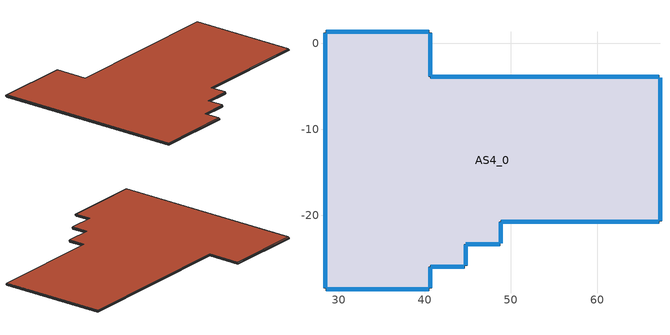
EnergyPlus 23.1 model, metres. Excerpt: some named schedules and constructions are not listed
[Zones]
AS4_0
 floor outside (90.1-2019 Nonresidential CZ 0 Exterior Floor (Mass)): 28.52,-28.46 28.52,1.21 40.52,1.21 40.52,-4 67.21,-4 67.21,-20.65 48.74,-20.65 48.74,-23.26 44.63,-23.26 44.63,-25.86 40.52,-25.86 40.52,-28.46 z44.8; 40.52,-4,44.8 40.52,1.21,44.8 40.63,-3.89,44.91; 67.21,-3.89,44.91 40.52,-4,44.8 40.63,-3.89,44.91; 48.74,-20.65,44.8 67.21,-20.65,44.8 48.84,-20.76,44.91; 48.84,-23.26,44.91 48.74,-20.65,44.8 48.84,-20.76,44.91; 44.63,-23.26,44.8 48.74,-23.26,44.8 44.73,-23.36,44.91; 44.73,-25.86,44.91 44.63,-23.26,44.8 44.73,-23.36,44.91; 40.52,-25.86,44.8 44.63,-25.86,44.8 40.63,-25.96,44.91; 40.63,-28.46,44.91 40.52,-25.86,44.8 40.63,-25.96,44.91
 wall outside (90.1-2019 Nonresidential CZ 0 Exterior Wall (Mass)): 28.41,1.21 28.41,-28.46 / 40.52,1.31 28.52,1.31 / 67.21,-3.89 40.63,-3.89 40.63,1.21 / 67.31,-20.65 67.31,-4 / 48.84,-23.26 48.84,-20.76 67.21,-20.76 / 44.73,-25.86 44.73,-23.36 48.74,-23.36 / 40.63,-28.46 40.63,-25.96 44.63,-25.96 / 28.52,-28.57 40.52,-28.57 z44.91:45.05
 window (90.1-2019 Nonresidential CZ 0 Glazing (Operable)): 28.41,1.16 28.41,-28.41 z44.96:45; 40.48,1.31 28.56,1.31 / 40.63,-3.85 40.63,1.16 / 67.17,-3.89 40.67,-3.89 / 67.31,-20.61 67.31,-4.04 / 48.88,-20.76 67.17,-20.76 / 48.84,-23.21 48.84,-20.8 / 44.78,-23.36 48.69,-23.36 / 44.73,-25.82 44.73,-23.4 / 40.67,-25.96 44.59,-25.96 / 40.63,-28.42 40.63,-26.01 / 28.56,-28.57 40.48,-28.57 z44.95:45.01
 roof outside (90.1-2019 Nonresidential CZ 0 Exterior Roof (Mass)): 28.52,-28.46 40.52,-28.46 40.52,-25.86 44.63,-25.86 44.63,-23.26 48.74,-23.26 48.74,-20.65 67.21,-20.65 67.21,-4 40.52,-4 40.52,1.21 28.52,1.21 z45.16; 40.52,1.21,45.16 28.52,1.31,45.05 28.52,1.21,45.16; 67.21,-20.65,45.16 67.31,-4,45.05 67.21,-4,45.16; 28.52,-28.46,45.16 40.52,-28.57,45.05 40.52,-28.46,45.16; 28.52,1.21,45.16 28.41,-28.46,45.05 28.52,-28.46,45.16
[Schedule:Day:Hourly]
ab792547-df53-4fab-8754-63f13fbba97b: Fraction, 1, 1, 1, 1, 0, 1, 0, 0, 0, 1, 1, 1, 0, 1, 1, 1, 1, 1, 1, 1, 1, 1, 1, 1
2f882846-e2bd-4ca3-9cd7-43bebcb2dece: Fraction, 1, 1, 1, 0, 1, 1, 1, 1, 1, 1, 1, 0, 0, 1, 0, 0, 1, 0, 1, 1, 1, 1, 1, 1
5971332e-7da4-475a-8782-64416cf2d8a2: Fraction, 1, 1, 1, 1, 1, 1, 1, 1, 1, 1, 1, 0, 0, 1, 1, 1, 1, 1, 1, 1, 1, 1, 1, 0
00d9d9ca-c3a5-484e-b25c-4ed409977a03: Fraction, 0, 1, 0, 0, 0, 0, 0, 0, 1, 1, 1, 0, 0, 0, 0, 0, 1, 1, 1, 1, 1, 1, 1, 1
d67209a3-445f-4444-9dac-8e1caa9f295d: Fraction, 1, 0, 0, 0, 0, 0, 0, 0, 1, 1, 0, 1, 1, 1, 0, 1, 1, 1, 1, 1, 0, 0, 0, 0
1b68a5e4-72c0-434c-a97c-fa84743b5190: Fraction, 0, 0, 0, 1, 0, 1, 1, 1, 1, 1, 1, 1, 0, 0, 0, 0, 1, 0, 1, 1, 1, 1, 1, 1
7e09846b-f4cf-4e40-bea5-31223779071d: Fraction, 1, 1, 1, 1, 1, 1, 0, 0, 1, 1, 1, 0, 0, 1, 1, 1, 1, 1, 1, 1, 1, 1, 1, 1
c406ad95-3b95-47c6-9ea7-76b0dcf5e25a: Fraction, 1, 0, 0, 0, 0, 0, 1, 0, 0, 0, 0, 1, 1, 1, 1, 1, 1, 1, 1, 1, 1, 1, 1, 1
28e665c3-df42-491b-b0dc-0b46eba5f3f7: Fraction, 1, 1, 1, 0, 1, 0, 0, 1, 1, 1, 1, 0, 1, 0, 0, 0, 0, 0, 0, 1, 1, 1, 1, 1
97c67c0d-0c44-4d28-af3b-bb2b08e92786: Fraction, 1, 1, 1, 0, 0, 0, 1, 1, 1, 1, 1, 1, 0, 0, 0, 0, 1, 1, 1, 1, 1, 1, 1, 1
9ce716e2-9bd5-4861-b27c-6e0791f10b15: Fraction, 1, 0, 0, 0, 0, 1, 0, 0, 1, 1, 1, 0, 0, 0, 0, 0, 0, 0, 0, 1, 1, 1, 1, 1
0c52dc09-85ea-4580-86f5-f601a593d079: Fraction, 1, 1, 0, 0, 0, 1, 1, 0, 1, 1, 0, 0, 0, 0, 0, 0, 0, 0, 0, 0, 1, 1, 1, 1
d16e50ef-d6cd-4b66-82c6-c9f4b1328f62: Fraction, 1, 1, 1, 1, 1, 1, 1, 0, 1, 1, 0, 0, 0, 0, 0, 0, 1, 0, 0, 0, 0, 0, 1, 1
41ef5134-9442-4eee-8909-0e3461188a8e: Fraction, 1, 1, 1, 1, 1, 1, 1, 1, 1, 0, 1, 0, 0, 0, 1, 1, 1, 1, 1, 1, 1, 1, 0, 0
db6f1869-3735-4401-9b15-6c861dac97f8: Fraction, 0, 0, 0, 0, 0, 0, 0, 0, 0, 1, 0, 1, 1, 0, 1, 1, 1, 1, 1, 0, 1, 1, 1, 0
b89de0b0-6d2d-46bf-b02a-58856ae6d925: Fraction, 0, 0, 0, 0, 0, 0, 0, 0, 1, 1, 1, 0, 0, 0, 1, 1, 0, 0, 1, 1, 1, 1, 1, 0
e99318a0-b1d4-4281-9d32-9eb3ea2304b5: Fraction, 1, 1, 1, 1, 1, 1, 1, 1, 1, 1, 0, 1, 0, 0, 0, 1, 1, 1, 1, 1, 1, 1, 1, 1
0f6744e7-ebce-4267-afb4-166b664bdac0: Fraction, 1, 0, 0, 0, 0, 0, 0, 0, 0, 1, 0, 0, 0, 0, 0, 1, 1, 1, 1, 0, 1, 0, 0, 0
b873ce44-0ce2-475b-bfa3-a307254d6aef: Fraction, 1, 1, 1, 1, 0, 0, 0, 0, 0, 0, 0, 1, 1, 1, 1, 1, 1, 1, 0, 1, 1, 1, 1, 1
1f426a94-c61b-4c9b-9414-74104dc71c80: Fraction, 1, 0, 1, 1, 0, 1, 1, 0, 1, 1, 0, 0, 0, 1, 1, 0, 1, 1, 1, 1, 1, 1, 1, 1
1028976b-ff11-408f-9e8e-b415673ba809: Fraction, 1, 1, 1, 1, 0, 0, 0, 0, 1, 1, 0, 0, 1, 1, 1, 1, 1, 1, 1, 1, 1, 1, 1, 1
29ece520-724a-4be3-855b-5b7e27f10e46: Fraction, 1, 1, 1, 1, 1, 0, 1, 1, 1, 0, 1, 0, 0, 0, 0, 0, 1, 1, 1, 1, 1, 1, 1, 0
b1635a7d-7a70-47d9-88d7-f17e69a2b902: Fraction, 0, 0, 0, 0, 0, 0, 0, 0, 1, 0, 0, 0, 0, 0, 0, 0, 1, 1, 1, 1, 1, 1, 1, 1
1adee6f2-338a-423c-a125-77392ff95163: Fraction, 1, 1, 1, 1, 1, 1, 1, 1, 1, 0, 0, 0, 0, 0, 0, 1, 1, 1, 1, 1, 1, 1, 1, 1
8315911f-634a-43ba-bd0d-98efeb8795c9: Fraction, 1, 0, 1, 1, 0, 0, 0, 0, 1, 0, 0, 0, 0, 0, 0, 0, 0, 0, 1, 1, 1, 1, 1, 1
57f9fac4-b86c-4397-af9e-7a7e45f1c4f8: Fraction, 1, 1, 0, 0, 0, 0, 0, 0, 1, 1, 1, 1, 1, 0, 1, 0, 0, 1, 1, 1, 1, 1, 1, 1
6cc18b34-cdf2-4ea5-b9b1-751c125cc9dd: Fraction, 1, 1, 0, 0, 0, 0, 0, 0, 0, 0, 1, 1, 1, 1, 1, 1, 1, 1, 1, 1, 0, 1, 1, 1
a2b7a9b1-e438-4798-bfcc-67eb7548296a: Fraction, 0, 0, 0, 0, 0, 1, 1, 1, 1, 1, 1, 0, 0, 0, 0, 0, 0, 1, 1, 1, 1, 1, 1, 1
45975b8a-ea97-4782-9870-a339e92a4be2: Fraction, 1, 0, 0, 0, 0, 0, 0, 1, 1, 1, 1, 1, 1, 1, 1, 1, 0, 0, 0, 0, 0, 0, 0, 0
5bb05e39-0bd3-4d6a-b319-d3cfca6aa5cf: Fraction, 1, 0, 1, 1, 0, 1, 1, 1, 1, 1, 1, 1, 0, 1, 1, 1, 1, 1, 1, 1, 1, 1, 1, 1
fb131aff-4ca2-40b3-993e-e68e1468789e: Fraction, 1, 0, 0, 0, 0, 0, 0, 0, 0, 0, 1, 1, 1, 1, 1, 0, 0, 1, 1, 1, 1, 1, 1, 1
90b446cf-ba40-4a6b-af7b-b8aed6cff9f4: Fraction, 0, 0, 0, 1, 0, 0, 0, 0, 1, 1, 0, 0, 0, 0, 0, 0, 0, 0, 1, 1, 1, 1, 1, 1
ae9cd6c3-510c-446f-abb7-a1426888fb73: Fraction, 1, 0, 1, 1, 1, 1, 1, 1, 1, 1, 0, 1, 1, 1, 0, 0, 0, 0, 0, 1, 1, 1, 1, 0
a0881308-6f05-4e1e-ad38-f2590fb00531: Fraction, 0, 0, 0, 0, 0, 1, 0, 0, 0, 1, 1, 1, 1, 0, 0, 1, 1, 1, 1, 1, 1, 1, 1, 0
fd109aba-b466-49e9-95be-dfb8c0182fef: Fraction, 0, 0, 0, 0, 0, 0, 1, 1, 1, 1, 1, 0, 0, 0, 0, 0, 0, 1, 1, 1, 1, 1, 1, 1
84253694-b656-415b-84e1-553a36682f36: Fraction, 1, 0, 0, 0, 0, 0, 0, 1, 1, 1, 1, 0, 0, 0, 0, 1, 1, 1, 1, 1, 1, 1, 1, 1
28382e8c-e1e9-4e36-a8c2-b26608666087: Fraction, 1, 1, 0, 0, 0, 0, 0, 1, 1, 1, 0, 0, 0, 0, 1, 1, 1, 1, 1, 1, 1, 1, 1, 1
f4c81cd2-1eea-4ed2-8932-77f4b02c8679: Fraction, 0, 0, 0, 0, 0, 0, 0, 1, 1, 0, 0, 0, 1, 1, 1, 1, 1, 1, 1, 1, 1, 1, 1, 1
2acec9ec-fd3e-469c-bfa6-60d947c0c192: Fraction, 0, 0, 0, 0, 0, 0, 0, 0, 1, 0, 0, 1, 1, 1, 0, 0, 1, 1, 1, 1, 1, 1, 1, 1
a297b8c2-e66b-49df-9dae-7ed08012095d: Fraction, 1, 1, 1, 0, 0, 0, 1, 1, 1, 0, 0, 0, 0, 0, 0, 0, 0, 0, 1, 1, 1, 1, 1, 1
0a8c01a3-31b3-4d4b-99f4-5f5362cafd26: Fraction, 1, 1, 1, 1, 1, 1, 1, 0, 0, 0, 0, 1, 1, 1, 1, 1, 1, 1, 1, 1, 1, 1, 1, 0
239bc691-4a3b-4892-85d4-4f5b361d9af5: Fraction, 0, 0, 0, 0, 0, 0, 0, 0, 1, 1, 1, 0, 0, 0, 0, 1, 1, 1, 0, 0, 0, 0, 0, 0
ecf82762-398c-4287-8b6c-33f1cf0568d2: Fraction, 0, 0, 0, 0, 0, 0, 0, 0, 0, 0, 0, 0, 0, 0, 0, 1, 1, 1, 1, 0, 0, 0, 1, 0
9e1ef27a-482f-4e15-8d5a-fd1c799988a1: Fraction, 0, 0, 0, 0, 0, 0, 0, 0, 1, 1, 0, 0, 1, 0, 1, 1, 1, 1, 1, 1, 1, 1, 1, 0
d4832ecf-2ce1-48a2-85e3-f5542d6162b5: Fraction, 0, 0, 0, 0, 0, 0, 0, 1, 1, 1, 0, 1, 1, 1, 1, 1, 1, 1, 1, 0, 0, 0, 0, 0
fe33f2e4-8700-4b6b-a1e2-b167c4daefb9: Fraction, 0, 0, 0, 0, 0, 1, 1, 1, 1, 1, 0, 0, 0, 0, 0, 0, 0, 1, 1, 1, 1, 1, 1, 1
4b4d707f-b432-4aa4-950c-66d0391fa1eb: Fraction, 0, 0, 0, 0, 0, 0, 0, 0, 0, 0, 1, 1, 1, 1, 1, 1, 0, 1, 1, 1, 1, 1, 1, 1
9ee8946e-17a3-42e6-8d0b-f9f6189c7b9e: Fraction, 0, 0, 0, 0, 0, 0, 0, 0, 0, 0, 0, 0, 1, 1, 1, 1, 1, 1, 1, 1, 1, 0, 0, 0
24847db3-d472-45a7-b999-fdb7ca98bff3: Fraction, 0, 0, 0, 0, 0, 0, 0, 1, 1, 1, 0, 0, 0, 0, 0, 0, 0, 1, 1, 1, 1, 0, 0, 0
fe9998d8-55a0-46f5-aa7d-de0b9137fba9: Fraction, 0, 0, 0, 0, 0, 0, 0, 0, 1, 1, 0, 0, 0, 0, 1, 0, 0, 0, 0, 0, 0, 0, 0, 0
57a628ec-f515-43d3-b942-277a479fd964: Fraction, 0, 0, 0, 0, 0, 0, 0, 0, 0, 1, 1, 1, 1, 0, 1, 1, 1, 1, 1, 1, 1, 1, 1, 1
af350521-a2e1-4cd7-a0eb-7493e6a0ee6c: Fraction, 0, 0, 0, 0, 0, 0, 0, 0, 1, 0, 0, 0, 0, 0, 0, 0, 0, 1, 0, 0, 0, 0, 0, 0
08c0d445-6f72-4a31-90b2-975237006322: Fraction, 0, 0, 0, 0, 0, 0, 0, 0, 1, 1, 0, 0, 0, 0, 0, 0, 1, 1, 1, 1, 1, 1, 0, 0
94a7a711-b628-4b43-b883-1d0e0111a035: Fraction, 0, 0, 0, 0, 0, 0, 0, 1, 1, 1, 0, 0, 0, 1, 1, 1, 1, 0, 0, 0, 0, 0, 0, 0
1d186382-f965-4242-8d05-54cde1558170: Fraction, 0, 0, 0, 0, 0, 0, 0, 0, 1, 1, 0, 0, 0, 0, 0, 0, 0, 1, 1, 1, 1, 1, 1, 0
f41a46da-6ee3-4445-ad91-0092613e000c: Fraction, 0, 0, 0, 0, 1, 0, 0, 1, 1, 1, 1, 0, 0, 0, 0, 0, 1, 1, 1, 1, 1, 1, 1, 1
808554de-513b-4639-ac6f-4e4c48c17a35: Fraction, 1, 1, 1, 1, 1, 0, 0, 0, 1, 1, 1, 1, 1, 0, 1, 1, 1, 1, 1, 1, 1, 1, 1, 1
2a3ccc23-cdaf-4361-b2b1-e8c16e4613c5: Fraction, 0, 0, 0, 0, 0, 0, 0, 0, 1, 1, 0, 0, 0, 0, 1, 1, 1, 1, 1, 1, 1, 1, 1, 1
980e9bfa-76e0-4b9f-9e66-0343d3ff3f44: Fraction, 1, 1, 1, 1, 1, 1, 1, 0, 1, 1, 1, 1, 1, 0, 1, 1, 1, 1, 1, 1, 1, 1, 0, 0
e9a2e837-90b0-4a92-8a31-274dda2f0a76: Fraction, 0, 0, 0, 0, 0, 0, 0, 0, 1, 1, 1, 0, 1, 1, 1, 1, 1, 1, 1, 1, 1, 0, 0, 0
cab34ac7-361a-479f-a120-47e5e188c2db: Fraction, 0, 0, 0, 0, 0, 0, 0, 0, 1, 1, 1, 1, 0, 0, 0, 1, 1, 1, 1, 1, 1, 1, 0, 0
792a3d00-5dfa-4a7f-adb5-8f5ffe724fb1: Fraction, 0, 0, 0, 0, 0, 0, 0, 0, 0, 1, 1, 1, 0, 0, 1, 1, 1, 1, 1, 0, 0, 0, 0, 0
d467b4f9-95dc-43e9-afd6-51438152ce82: Fraction, 0, 0, 0, 0, 0, 0, 0, 0, 1, 0, 1, 1, 0, 0, 0, 0, 0, 0, 0, 0, 0, 0, 0, 0
ff0a0fa1-ce0c-4c89-ba99-2418b305a6a2: Fraction, 0, 0, 0, 0, 0, 0, 0, 0, 1, 1, 0, 1, 1, 1, 1, 1, 1, 1, 0, 0, 0, 0, 0, 0
9a4f9a9e-170c-4762-b5e1-9e5dd2900169: Fraction, 0, 0, 0, 0, 0, 0, 0, 0, 0, 1, 1, 1, 1, 0, 1, 1, 1, 1, 0, 0, 0, 0, 0, 0
30762842-0747-438e-a751-49351f6e36f3: Fraction, 0, 0, 0, 0, 0, 0, 0, 0, 0, 1, 1, 1, 0, 1, 1, 1, 1, 1, 1, 1, 1, 1, 1, 0
37a47fe6-20dd-4553-a48b-a9879b05e124: Fraction, 0, 0, 0, 0, 0, 0, 0, 0, 0, 1, 1, 1, 0, 0, 0, 0, 1, 0, 0, 0, 0, 0, 0, 0
06717e11-6e39-4b8e-9b46-f3127c489180: Fraction, 0, 0, 0, 0, 0, 0, 0, 0, 1, 1, 0, 0, 1, 1, 1, 1, 0, 0, 0, 0, 0, 0, 0, 0
cb0a406b-5195-45ac-a369-9d45b5eb0770: Fraction, 0, 0, 0, 0, 0, 0, 0, 0, 1, 1, 1, 1, 0, 0, 0, 0, 0, 0, 0, 0, 0, 0, 0, 0
bd82f682-a2bf-4456-bf51-99caa4b51472: Fraction, 0, 0, 0, 0, 0, 0, 0, 0, 1, 1, 1, 1, 1, 1, 1, 0, 0, 0, 0, 0, 0, 0, 0, 0
d246da7f-078e-4add-a634-d2068cb1872b: Fraction, 0, 0, 0, 0, 0, 0, 0, 0, 0, 0, 0, 0, 0, 0, 0, 1, 1, 1, 0, 0, 0, 0, 0, 0
5de9d4cc-a5c6-45eb-ba7d-d65ad88c4381: Fraction, 0, 0, 0, 0, 0, 0, 0, 0, 1, 0, 0, 0, 0, 0, 0, 0, 0, 0, 0, 0, 0, 0, 0, 0
90331467-5b55-46fc-b2ad-557692b3d449: Fraction, 0, 0, 0, 0, 0, 0, 0, 0, 0, 1, 1, 1, 1, 1, 1, 1, 0, 0, 1, 1, 1, 1, 0, 0
f7710d53-49d9-4d52-a06f-35bd4a1d8a2f: Fraction, 0, 0, 0, 0, 0, 0, 0, 1, 1, 1, 0, 0, 0, 0, 0, 0, 0, 1, 1, 1, 1, 1, 1, 1
fc49cc97-3662-43a3-825a-a4da8e2c4748: Fraction, 1, 0, 0, 0, 0, 0, 0, 0, 1, 1, 0, 1, 0, 0, 0, 1, 1, 1, 1, 1, 1, 1, 1, 0
19473793-df51-4b2f-b867-1e70b0f2ab91: Fraction, 0, 0, 0, 0, 0, 0, 0, 0, 1, 1, 1, 0, 0, 0, 1, 1, 1, 0, 0, 0, 0, 0, 0, 0
ba7b7a9b-1379-43db-abee-f30e1474969c: Fraction, 0, 0, 0, 0, 0, 0, 0, 0, 1, 1, 0, 0, 0, 0, 0, 0, 0, 0, 1, 1, 1, 1, 0, 0
33f9378f-d4d3-4815-bcd2-01d380af95ac: Fraction, 0, 0, 0, 0, 0, 0, 0, 0, 1, 1, 0, 1, 1, 1, 0, 0, 0, 0, 0, 0, 0, 0, 0, 0
bbd85196-32f3-491c-8086-40a8d68da34e: Fraction, 0, 0, 0, 0, 0, 0, 0, 0, 1, 1, 1, 0, 0, 1, 1, 1, 1, 1, 1, 1, 0, 0, 0, 0
cb30d5f6-4fca-4a41-972c-f9286a9f4c8d: Fraction, 0, 0, 0, 0, 0, 0, 0, 0, 1, 1, 0, 0, 0, 0, 1, 1, 0, 1, 1, 1, 1, 0, 0, 0
15635dcc-334e-41f9-bf8b-940fdb9bf746: Fraction, 0, 0, 0, 0, 0, 0, 0, 0, 0, 1, 0, 0, 0, 0, 0, 0, 0, 1, 1, 1, 1, 1, 0, 0
f6843232-6678-4374-b3f1-f888f742adc5: Fraction, 0, 0, 0, 0, 0, 0, 0, 0, 1, 1, 0, 0, 0, 1, 0, 0, 1, 1, 0, 0, 0, 0, 0, 0
f5b32ffc-8560-4686-ae6b-991593887ec9: Fraction, 0, 0, 0, 0, 0, 0, 0, 0, 0, 1, 1, 1, 1, 0, 1, 1, 1, 1, 1, 1, 1, 0, 0, 0
c607dcdc-0ae9-41dd-8f8e-faff34b62374: Fraction, 0, 0, 0, 0, 0, 0, 0, 0, 1, 1, 1, 0, 0, 0, 0, 1, 1, 1, 1, 1, 1, 1, 1, 1
b8426d1a-13bf-449b-863e-1f80e9b32cf5: Fraction, 1, 0, 0, 0, 0, 0, 0, 1, 1, 1, 0, 0, 0, 0, 1, 1, 1, 1, 1, 1, 0, 0, 0, 1
214d5f1b-2e2f-431d-85f3-40f3164f5b63: Fraction, 1, 1, 1, 1, 1, 1, 1, 1, 1, 1, 1, 0, 0, 1, 1, 0, 1, 1, 1, 1, 1, 1, 1, 1
d6328e2a-02d1-4d31-a093-5f9347936426: Fraction, 1, 1, 1, 1, 1, 1, 1, 1, 1, 1, 1, 0, 0, 0, 0, 1, 1, 1, 1, 1, 1, 1, 1, 1
182f6dfe-e6d9-43f4-96fd-34933f5068b4: Fraction, 1, 1, 1, 1, 1, 1, 1, 1, 1, 1, 1, 0, 1, 1, 1, 1, 1, 1, 1, 1, 1, 1, 1, 1
2369e7e0-5e72-4cb3-be47-4835700447be: Fraction, 1, 1, 1, 1, 0, 1, 1, 1, 1, 1, 1, 0, 0, 0, 1, 1, 1, 1, 1, 1, 1, 1, 1, 1
a652cc22-c620-4d85-9fae-404544b5e898: Fraction, 1, 1, 1, 1, 0, 1, 1, 1, 1, 1, 1, 0, 0, 0, 1, 0, 0, 0, 1, 1, 0, 0, 0, 0
8f6eed8e-d284-4574-a5a2-d69d98f1d7ea: Fraction, 0, 0, 0, 1, 0, 0, 0, 0, 1, 0, 0, 0, 0, 0, 0, 0, 0, 0, 0, 0, 0, 0, 0, 0
328c0292-0ddf-4c9c-934f-316bde07f6c1: Fraction, 0, 0, 0, 0, 0, 0, 0, 0, 0, 1, 1, 1, 0, 0, 1, 1, 0, 0, 0, 0, 0, 0, 0, 0
03b9009e-82b2-454e-97b8-4d10870ce054: Fraction, 0, 0, 0, 0, 0, 0, 0, 0, 0, 1, 1, 0, 0, 1, 0, 1, 0, 0, 1, 0, 1, 1, 0, 1
b5e1e850-6ca0-4d30-a445-ec9934514f08: Fraction, 1, 0, 0, 0, 0, 0, 0, 0, 0, 0, 0, 0, 0, 1, 1, 1, 1, 1, 1, 1, 0, 0, 0, 0
9e68252c-4b10-433a-a2df-23f52ed0ed26: Fraction, 0, 0, 0, 0, 0, 0, 0, 0, 0, 0, 0, 0, 1, 1, 1, 1, 1, 1, 1, 0, 0, 0, 0, 0
d59e7066-c992-4807-bf3d-81c450e406d8: Fraction, 0, 0, 0, 0, 0, 0, 0, 0, 0, 0, 0, 0, 0, 0, 1, 0, 0, 0, 1, 0, 0, 0, 0, 0
e5aa9b59-f55f-46db-bd72-1bcefa3f0ed5: Fraction, 0, 0, 0, 0, 0, 0, 0, 0, 0, 1, 1, 1, 1, 1, 1, 1, 1, 1, 1, 1, 0, 0, 0, 0
0f5f8510-8f16-4098-ad42-7ba4a5f56243: Fraction, 0, 0, 0, 0, 0, 0, 0, 0, 1, 1, 1, 1, 0, 0, 0, 0, 1, 1, 1, 1, 1, 1, 0, 1
5dd9c8c0-ae01-4d81-b18b-13b23538f8e4: Fraction, 0, 0, 0, 0, 0, 0, 0, 0, 0, 0, 1, 0, 0, 0, 0, 1, 1, 1, 1, 1, 0, 0, 0, 1
0d45298b-ecfd-46fe-9af6-a13c98e98d51: Fraction, 0, 0, 0, 0, 0, 0, 0, 0, 0, 1, 1, 1, 1, 0, 0, 0, 0, 0, 0, 0, 0, 0, 0, 0
1df2843b-c14d-48f8-8d1c-6a57857f5b8d: Fraction, 0, 0, 0, 0, 0, 0, 0, 0, 0, 0, 1, 1, 1, 1, 1, 1, 1, 0, 1, 0, 0, 0, 0, 0
3779ca28-9004-4ed3-9729-fe2ac952b6a9: Fraction, 0, 0, 0, 0, 0, 0, 0, 0, 1, 1, 1, 1, 0, 1, 0, 1, 0, 0, 0, 0, 1, 0, 0, 0
6b32f553-08d8-40e7-adcf-b2d20e7c13ad: Fraction, 0, 0, 0, 0, 0, 0, 0, 0, 1, 1, 1, 1, 0, 1, 1, 1, 1, 1, 1, 1, 1, 0, 0, 0
57a48239-1dd8-48e9-8b03-e77977c29532: Fraction, 0, 0, 0, 0, 0, 0, 0, 0, 1, 1, 1, 0, 1, 0, 0, 1, 1, 1, 1, 1, 1, 1, 1, 0
e3ed827f-37a1-4ce8-8fdd-10f85386a617: Fraction, 0, 0, 1, 1, 0, 0, 1, 0, 1, 1, 1, 1, 0, 1, 1, 1, 1, 1, 1, 1, 1, 1, 1, 1
b3c79bcf-fe86-431a-91a2-ad409aefd3e0: Fraction, 1, 1, 0, 1, 1, 1, 0, 1, 1, 1, 1, 1, 1, 0, 0, 1, 1, 1, 1, 1, 1, 1, 1, 1
40ad9d6f-c890-43ba-ba86-24a06739fca4: Fraction, 1, 1, 1, 1, 1, 1, 1, 1, 1, 1, 1, 0, 0, 0, 0, 0, 1, 1, 1, 1, 1, 1, 0, 1
e53b8655-cf11-47fb-b506-2173dead7f4f: Fraction, 0, 0, 1, 1, 0, 1, 1, 0, 1, 1, 1, 0, 0, 0, 0, 1, 1, 1, 1, 1, 1, 1, 1, 1
a8105e3e-ee14-4c3d-b4e1-965ce0e2c752: Fraction, 1, 0, 1, 0, 0, 0, 0, 0, 1, 1, 1, 0, 0, 0, 0, 0, 1, 1, 1, 1, 1, 1, 1, 1
371177f5-6d45-4fdc-b5c5-cc63b86a1e52: Fraction, 1, 0, 0, 0, 0, 0, 0, 0, 1, 1, 1, 1, 0, 0, 0, 0, 1, 1, 1, 1, 1, 1, 1, 1
d859e424-34a0-4f6e-97e4-57e8fb6641fb: Fraction, 1, 1, 1, 0, 0, 1, 1, 0, 1, 1, 1, 0, 0, 0, 0, 0, 1, 1, 1, 1, 1, 1, 1, 1
a8276d35-fbee-48ee-a65b-bdca4f0e45ad: Fraction, 1, 0, 0, 0, 0, 1, 1, 0, 1, 1, 1, 1, 1, 1, 1, 1, 1, 1, 1, 1, 1, 1, 0, 0
[Schedule:Year]
CoolAvail_AS4_0: Fraction, CoolAvail_AS4_0_0, 1, 1, 1, 7, CoolAvail_AS4_0_1, 1, 8, 1, 14, CoolAvail_AS4_0_2, 1, 15, 1, 21, CoolAvail_AS4_0_3, 1, 22, 1, 28, CoolAvail_AS4_0_4, 1, 29, 2, 4, CoolAvail_AS4_0_5, 2, 5, 2, 11, CoolAvail_AS4_0_6, 2, 12, 2, 18, CoolAvail_AS4_0_7, 2, 19, 2, 25, CoolAvail_AS4_0_8, 2, 26, 3, 4, CoolAvail_AS4_0_9, 3, 5, 3, 11, CoolAvail_AS4_0_10, 3, 12, 3, 18, CoolAvail_AS4_0_11, 3, 19, 3, 25, CoolAvail_AS4_0_12, 3, 26, 4, 1, CoolAvail_AS4_0_13, 4, 2, 4, 8, CoolAvail_AS4_0_14, 4, 9, 4, 15, CoolAvail_AS4_0_15, 4, 16, 4, 22, CoolAvail_AS4_0_16, 4, 23, 4, 29, CoolAvail_AS4_0_17, 4, 30, 5, 6, CoolAvail_AS4_0_18, 5, 7, 5, 13, CoolAvail_AS4_0_19, 5, 14, 5, 20, CoolAvail_AS4_0_20, 5, 21, 5, 27, CoolAvail_AS4_0_21, 5, 28, 6, 3, CoolAvail_AS4_0_22, 6, 4, 6, 10, CoolAvail_AS4_0_23, 6, 11, 6, 17, CoolAvail_AS4_0_24, 6, 18, 6, 24, CoolAvail_AS4_0_25, 6, 25, 7, 1, CoolAvail_AS4_0_26, 7, 2, 7, 8, CoolAvail_AS4_0_27, 7, 9, 7, 15, CoolAvail_AS4_0_28, 7, 16, 7, 22, CoolAvail_AS4_0_29, 7, 23, 7, 29, CoolAvail_AS4_0_30, 7, 30, 8, 5, CoolAvail_AS4_0_31, 8, 6, 8, 12, CoolAvail_AS4_0_32, 8, 13, 8, 19, CoolAvail_AS4_0_33, 8, 20, 8, 26, CoolAvail_AS4_0_34, 8, 27, 9, 2, CoolAvail_AS4_0_35, 9, 3, 9, 9, CoolAvail_AS4_0_36, 9, 10, 9, 16, CoolAvail_AS4_0_37, 9, 17, 9, 23, CoolAvail_AS4_0_38, 9, 24, 9, 30, CoolAvail_AS4_0_39, 10, 1, 10, 7, CoolAvail_AS4_0_40, 10, 8, 10, 14, CoolAvail_AS4_0_41, 10, 15, 10, 21, CoolAvail_AS4_0_42, 10, 22, 10, 28, CoolAvail_AS4_0_43, 10, 29, 11, 4, CoolAvail_AS4_0_44, 11, 5, 11, 11, CoolAvail_AS4_0_45, 11, 12, 11, 18, CoolAvail_AS4_0_46, 11, 19, 11, 25, CoolAvail_AS4_0_47, 11, 26, 12, 2, CoolAvail_AS4_0_48, 12, 3, 12, 9, CoolAvail_AS4_0_49, 12, 10, 12, 16, CoolAvail_AS4_0_50, 12, 17, 12, 23, CoolAvail_AS4_0_51, 12, 24, 12, 30, CoolAvail_AS4_0_52, 12, 31, 12, 31
[Schedule:Week:Daily]
CoolAvail_AS4_0_0: 1ea4dea2-f73d-4d76-8fb9-f4109017852a, 3f9cf715-36a4-4353-b802-21cf11adf08a, 4e231812-b185-4404-b9b6-7f11f5db9d1c, 8e9bb198-3f95-42d5-89b8-ede29e504bd4, ff842a7a-ffff-49f9-84a1-646098b0431d, 9a3fe2fc-cd58-42ed-b7b8-eb6ec48ce56b, 74d752fa-19f7-4d2e-870a-3e8a5e556dca, 1ea4dea2-f73d-4d76-8fb9-f4109017852a, 1ea4dea2-f73d-4d76-8fb9-f4109017852a, 1ea4dea2-f73d-4d76-8fb9-f4109017852a, 1ea4dea2-f73d-4d76-8fb9-f4109017852a, 1ea4dea2-f73d-4d76-8fb9-f4109017852a
CoolAvail_AS4_0_1: b25bc973-97bd-43ce-8e95-626f4d63893f, 0babcf94-af16-430f-8d48-eb5499ddf321, 0d8e4725-b477-429d-993f-c8683ca1c062, 4def57c4-2229-4ad4-a987-73c0692747e9, 79a7ce3d-01b8-460a-847e-94d2fe8a7e71, 5e83143b-b6df-4c6b-a079-b3312dc650aa, 4d4c9f51-26cc-43cd-b662-5faa8aec59b8, b25bc973-97bd-43ce-8e95-626f4d63893f, b25bc973-97bd-43ce-8e95-626f4d63893f, b25bc973-97bd-43ce-8e95-626f4d63893f, b25bc973-97bd-43ce-8e95-626f4d63893f, b25bc973-97bd-43ce-8e95-626f4d63893f
CoolAvail_AS4_0_2: 4d1dda95-4ea5-4a97-9c14-ae166261d3ef, caca9969-f7a8-4f70-9631-81a088434b02, 79a7ce3d-01b8-460a-847e-94d2fe8a7e71, 4e81a074-310d-43c0-acae-264da7d97c73, 3f9cf715-36a4-4353-b802-21cf11adf08a, dc13f98c-33b4-4eaf-819b-50dbe7e67d2a, d6141cfc-1a08-46e8-8dee-27ea8439e0fb, 4d1dda95-4ea5-4a97-9c14-ae166261d3ef, 4d1dda95-4ea5-4a97-9c14-ae166261d3ef, 4d1dda95-4ea5-4a97-9c14-ae166261d3ef, 4d1dda95-4ea5-4a97-9c14-ae166261d3ef, 4d1dda95-4ea5-4a97-9c14-ae166261d3ef
CoolAvail_AS4_0_3: 62e8c94b-841d-4ced-99db-51877aa24ecb, 51591718-0c36-4154-94b0-a2874c4ee12c, b700ff80-d601-4fd0-96e0-a7beefaf9b51, 13a1f3d4-0d4b-4617-a6cb-884efeb31746, 9cff394b-c421-4f60-891b-b99e45addab7, 1ea4dea2-f73d-4d76-8fb9-f4109017852a, 27852e0f-476e-4fae-87c7-7c185746803b, 62e8c94b-841d-4ced-99db-51877aa24ecb, 62e8c94b-841d-4ced-99db-51877aa24ecb, 62e8c94b-841d-4ced-99db-51877aa24ecb, 62e8c94b-841d-4ced-99db-51877aa24ecb, 62e8c94b-841d-4ced-99db-51877aa24ecb
CoolAvail_AS4_0_4: 49ab2e3c-d8dd-430e-acb4-53d4d867fece, b0303298-0c3d-42d5-b3e1-d0425d6f3cca, 08f770c3-2af3-4391-b8d8-a345b9605226, 0776e377-4b48-4bed-a0fb-3239afc015b4, 73ce483d-5b1f-4e42-9f67-49b43b720b31, 8a8678d3-5ec8-46de-8a8a-5b986dc13f68, b0303298-0c3d-42d5-b3e1-d0425d6f3cca, 49ab2e3c-d8dd-430e-acb4-53d4d867fece, 49ab2e3c-d8dd-430e-acb4-53d4d867fece, 49ab2e3c-d8dd-430e-acb4-53d4d867fece, 49ab2e3c-d8dd-430e-acb4-53d4d867fece, 49ab2e3c-d8dd-430e-acb4-53d4d867fece
CoolAvail_AS4_0_5: 23bfb38b-3d52-4df9-a775-960adf9c1f5b, d317b82e-9e4d-49fa-b8f6-2bad5294b51b, 728575fa-8979-4e61-914a-fe8df080ac12, d8bad458-7834-4373-b3d4-595eda1fbd72, edf3a999-aa19-4355-9695-70f081bffb73, 875b8012-57b9-48d5-ad9b-8979d9ef0972, 6e4d8c07-7ae7-4055-9be0-6ad221d7962e, 23bfb38b-3d52-4df9-a775-960adf9c1f5b, 23bfb38b-3d52-4df9-a775-960adf9c1f5b, 23bfb38b-3d52-4df9-a775-960adf9c1f5b, 23bfb38b-3d52-4df9-a775-960adf9c1f5b, 23bfb38b-3d52-4df9-a775-960adf9c1f5b
CoolAvail_AS4_0_6: 4ebcbdc8-1401-4a44-8b37-6a5fea42029c, f6143ee6-29cf-4a53-b01c-609c9260db07, af428f15-4d1f-454b-975a-07269484c712, 2da3cd8f-530a-43f2-b2e6-0fe7845c7b16, 2c7f2935-97a4-4e2a-9c24-165844518441, a3c76759-495a-4a36-9e0f-58f851186969, 55a2ea3c-106e-4e97-9cf4-69cd86abc814, 4ebcbdc8-1401-4a44-8b37-6a5fea42029c, 4ebcbdc8-1401-4a44-8b37-6a5fea42029c, 4ebcbdc8-1401-4a44-8b37-6a5fea42029c, 4ebcbdc8-1401-4a44-8b37-6a5fea42029c, 4ebcbdc8-1401-4a44-8b37-6a5fea42029c
CoolAvail_AS4_0_7: 81e56135-8cc5-42ae-b18b-333f3ac54827, 1c54a768-1381-429b-85ce-0ae9d0cddd3e, 78c3c7df-b60b-410b-8506-d303ce58eeaf, 19738a15-0302-46bc-b503-f47f127e4d08, a5213d10-9e49-4f13-9e01-8f9fb229daab, 31fc0745-a641-4282-b73d-2eba28b087eb, 85559776-fdfb-4811-a5ad-3a06fbcbbe79, 81e56135-8cc5-42ae-b18b-333f3ac54827, 81e56135-8cc5-42ae-b18b-333f3ac54827, 81e56135-8cc5-42ae-b18b-333f3ac54827, 81e56135-8cc5-42ae-b18b-333f3ac54827, 81e56135-8cc5-42ae-b18b-333f3ac54827
CoolAvail_AS4_0_8: af13511b-9b03-4fb8-b354-6131863ec0a7, e698a064-8c4c-471f-a9df-fb83808e3b8b, b054ac73-d8ae-435a-a5fb-6f7ff4b7062d, df5a04f2-6c75-46be-aa2a-29947f7d35db, 9aee2f62-8ff8-4e5c-8342-ab385e4554f4, 5182c61a-458b-4c28-830f-28c0626544c2, f5bd2867-5183-41a3-af51-20b664ba4a4c, af13511b-9b03-4fb8-b354-6131863ec0a7, af13511b-9b03-4fb8-b354-6131863ec0a7, af13511b-9b03-4fb8-b354-6131863ec0a7, af13511b-9b03-4fb8-b354-6131863ec0a7, af13511b-9b03-4fb8-b354-6131863ec0a7
CoolAvail_AS4_0_9: dd854a2b-0e7d-4e2e-9179-8c6e70ec6ef9, 3c809edc-28ff-455a-9920-a8cffb5fe42a, f5bd2867-5183-41a3-af51-20b664ba4a4c, f2e22512-6e8b-4f71-b0ea-94f90979664b, 3d9252d2-6ee4-47e4-bc07-ec5bfb38cf07, fd287ef4-37be-4b17-a01a-e42e93db8be5, 97c2c795-55c2-4948-b9b7-1cc992b979cd, dd854a2b-0e7d-4e2e-9179-8c6e70ec6ef9, dd854a2b-0e7d-4e2e-9179-8c6e70ec6ef9, dd854a2b-0e7d-4e2e-9179-8c6e70ec6ef9, dd854a2b-0e7d-4e2e-9179-8c6e70ec6ef9, dd854a2b-0e7d-4e2e-9179-8c6e70ec6ef9
CoolAvail_AS4_0_10: 31d430e8-f9e1-4db0-946f-afb8d24c1280, f5bd2867-5183-41a3-af51-20b664ba4a4c, 6e3382a6-ef7a-48cc-ac74-4229a5377cfe, 3c4bce32-215f-4f0b-b950-b520d026327d, ed67070e-6f2b-42f2-bc09-6d14a33c9989, df79cb94-7724-4e73-b5eb-352d35bfcf5e, e94ef21f-4724-4a6c-9ed8-72129e61df28, 31d430e8-f9e1-4db0-946f-afb8d24c1280, 31d430e8-f9e1-4db0-946f-afb8d24c1280, 31d430e8-f9e1-4db0-946f-afb8d24c1280, 31d430e8-f9e1-4db0-946f-afb8d24c1280, 31d430e8-f9e1-4db0-946f-afb8d24c1280
CoolAvail_AS4_0_11: f5bd2867-5183-41a3-af51-20b664ba4a4c, 8e8bb84d-d7c7-4b55-8bd8-c6d59eac5466, 57ed8c42-3303-4c32-8e6f-4ea4d5cc1d39, 1244a91a-1909-4c1a-8fb6-17bbe8fdddad, 899e397e-d09e-4ae9-b8a0-640cfd31ea0f, de4c2cf1-6296-437c-85c6-e69eb52a7ac7, d8a79914-f1a9-47d7-8659-bf104cc42084, f5bd2867-5183-41a3-af51-20b664ba4a4c, f5bd2867-5183-41a3-af51-20b664ba4a4c, f5bd2867-5183-41a3-af51-20b664ba4a4c, f5bd2867-5183-41a3-af51-20b664ba4a4c, f5bd2867-5183-41a3-af51-20b664ba4a4c
CoolAvail_AS4_0_12: c5d8126e-ec58-40c9-9e46-fb85f5c3d9e9, 1df7ec42-1329-4d0d-90b9-a72eb2db2e66, 307e75cb-ceba-433d-aa8e-0e40de3a5abc, a0fa277e-0b96-4621-ac9b-f48aea3cdeab, d4f90463-7246-4eb2-8664-79abf4c8131b, 939ccaeb-aae6-4d13-ad6a-d885e8306274, 66723837-3cb6-4c37-bf6a-78230268b469, c5d8126e-ec58-40c9-9e46-fb85f5c3d9e9, c5d8126e-ec58-40c9-9e46-fb85f5c3d9e9, c5d8126e-ec58-40c9-9e46-fb85f5c3d9e9, c5d8126e-ec58-40c9-9e46-fb85f5c3d9e9, c5d8126e-ec58-40c9-9e46-fb85f5c3d9e9
CoolAvail_AS4_0_13: caed493e-ab9c-4859-b431-58bfb676d291, 579a9166-f9bc-4975-a179-79ba804b01bc, fb5731ce-cbb0-400c-8e9e-73148999c7b0, 3d6d47a7-0bc5-442b-a9d1-2c581a170764, 9453e346-aa23-4e62-9e82-ede6cd4debc5, 9532f124-c2a6-4314-a128-f1125f5b550b, bb24efc1-4743-4c19-87da-6561a926ae3e, caed493e-ab9c-4859-b431-58bfb676d291, caed493e-ab9c-4859-b431-58bfb676d291, caed493e-ab9c-4859-b431-58bfb676d291, caed493e-ab9c-4859-b431-58bfb676d291, caed493e-ab9c-4859-b431-58bfb676d291
CoolAvail_AS4_0_14: 83c1900a-01d5-431f-be5d-c46c4f4b997f, 5e893fb4-4a8c-4785-a621-64b1f394efa7, cb45a7f6-58fe-4407-b39e-705868a413c5, 13ac3d54-065a-46be-8661-91791747773d, 71fbb383-ffb7-4e1c-ac0b-7474cdec0a78, 1c9411bc-72db-4c11-a4dd-23cdf0cc8dbe, 5ea3b162-f3da-4a90-822b-6a8fb96a500c, 83c1900a-01d5-431f-be5d-c46c4f4b997f, 83c1900a-01d5-431f-be5d-c46c4f4b997f, 83c1900a-01d5-431f-be5d-c46c4f4b997f, 83c1900a-01d5-431f-be5d-c46c4f4b997f, 83c1900a-01d5-431f-be5d-c46c4f4b997f
CoolAvail_AS4_0_15: 9636d0a6-486b-4cfd-9937-efcbfbd7c114, e46163b6-0ebf-416a-bf71-56b1ad100d96, a2b2f51a-27a9-4487-908e-6ee1cc314b4a, e90c2254-66a4-4241-b745-9553363617fc, 6c7f57e7-5e97-4633-a34d-981860bb5c5a, c082bf38-2ee1-48d9-8cfb-0247a02117b7, e23159ec-bdaf-489b-b2c6-f01c547e8c03, 9636d0a6-486b-4cfd-9937-efcbfbd7c114, 9636d0a6-486b-4cfd-9937-efcbfbd7c114, 9636d0a6-486b-4cfd-9937-efcbfbd7c114, 9636d0a6-486b-4cfd-9937-efcbfbd7c114, 9636d0a6-486b-4cfd-9937-efcbfbd7c114
CoolAvail_AS4_0_16: 263558f7-ef39-4230-bdf5-de6b434f3d8b, 2232f957-7738-411a-83f1-73ceab3654bc, 0ea56763-41a3-42e2-a97e-c20f15967c20, a73eb0ee-a5e9-4277-aece-e70c02fcc193, cd26c3ee-d44a-4882-8b80-8673b515ec6c, a82e768d-af83-46e0-a4c1-a474f87cae76, bf412675-c293-4dcc-a64f-d46f3d30de5c, 263558f7-ef39-4230-bdf5-de6b434f3d8b, 263558f7-ef39-4230-bdf5-de6b434f3d8b, 263558f7-ef39-4230-bdf5-de6b434f3d8b, 263558f7-ef39-4230-bdf5-de6b434f3d8b, 263558f7-ef39-4230-bdf5-de6b434f3d8b
CoolAvail_AS4_0_17: 7a2879ef-3c8f-485d-b21e-6d2cda2380ef, d5603fc3-fe5a-4931-9b52-eb32a998f575, b2d8a930-9fe6-4dd3-8f7f-368cab555f7e, bfff3ad2-7138-4c6c-8069-93852be4e05c, bbfb875e-230f-4590-b9ce-d3c982a739a3, cb811101-2270-47ea-9a08-b875b9e6b0b2, 409a9b1f-7b77-40ed-bac5-e50070e1c995, 7a2879ef-3c8f-485d-b21e-6d2cda2380ef, 7a2879ef-3c8f-485d-b21e-6d2cda2380ef, 7a2879ef-3c8f-485d-b21e-6d2cda2380ef, 7a2879ef-3c8f-485d-b21e-6d2cda2380ef, 7a2879ef-3c8f-485d-b21e-6d2cda2380ef
CoolAvail_AS4_0_18: 391e85e6-e11d-403d-8837-be1128edf30f, 10b55c3b-94cc-426e-9a35-226fa883fabb, b4698625-8025-4e76-bf1c-6d7042aad333, 391e85e6-e11d-403d-8837-be1128edf30f, 526bb118-587e-4c28-89f2-9ddd37411312, 27c68fa0-3165-4305-b29b-bc1c1cc9bf5a, 83199069-e10c-45b1-9a09-54f124d6798f, 391e85e6-e11d-403d-8837-be1128edf30f, 391e85e6-e11d-403d-8837-be1128edf30f, 391e85e6-e11d-403d-8837-be1128edf30f, 391e85e6-e11d-403d-8837-be1128edf30f, 391e85e6-e11d-403d-8837-be1128edf30f
CoolAvail_AS4_0_19: ed37e707-8b94-40d3-b079-94c9bc33a539, 312574ba-3499-4ae9-a004-aa81404807b5, 830355f8-6eaf-4fab-9ea9-1824c2d8a112, f1ccdd6e-7a9c-498b-8ce9-f1a9a55d7702, a5ab9db3-4545-4468-ab80-435ad2daf615, 663eab32-dd69-441c-ba55-a5bca2af199a, 4ba0882d-9b9c-468e-9993-b4ccfecc0d10, ed37e707-8b94-40d3-b079-94c9bc33a539, ed37e707-8b94-40d3-b079-94c9bc33a539, ed37e707-8b94-40d3-b079-94c9bc33a539, ed37e707-8b94-40d3-b079-94c9bc33a539, ed37e707-8b94-40d3-b079-94c9bc33a539
CoolAvail_AS4_0_20: b6718efe-16da-4135-9513-3b8647a891fb, eb291be0-0e98-49e6-94a4-1e593d1784b6, ed37e707-8b94-40d3-b079-94c9bc33a539, 5c8d5162-fd46-447a-be9b-d80c077ccfe6, 096cda9c-fa3a-4075-a6c7-762706d90396, 45b376d6-a286-4e35-b6be-f55637922b97, de7be5f3-02f2-490f-ad0b-e096e84f3892, b6718efe-16da-4135-9513-3b8647a891fb, b6718efe-16da-4135-9513-3b8647a891fb, b6718efe-16da-4135-9513-3b8647a891fb, b6718efe-16da-4135-9513-3b8647a891fb, b6718efe-16da-4135-9513-3b8647a891fb
CoolAvail_AS4_0_21: d11e485d-25a3-4261-9650-292b45d69b80, d317b82e-9e4d-49fa-b8f6-2bad5294b51b, 343e4929-55d6-48f0-9881-245bf3ce1408, 6b03dfda-1028-48ab-acd0-65a52a8b2cf3, 7ced37b9-a6f8-4cd8-964f-c2afd0bc316e, 87628d7a-4334-4bf0-8801-b40b41ed7a21, 4a611898-171f-4bd9-8720-69982a9b7db8, d11e485d-25a3-4261-9650-292b45d69b80, d11e485d-25a3-4261-9650-292b45d69b80, d11e485d-25a3-4261-9650-292b45d69b80, d11e485d-25a3-4261-9650-292b45d69b80, d11e485d-25a3-4261-9650-292b45d69b80
CoolAvail_AS4_0_22: 7920b000-7665-445c-859d-b4c1720b1203, f20a4179-4390-496f-b711-3638d5329448, ddd0ba73-be89-45b6-8494-7286628e731c, 60bec8ce-0fbf-4ef7-984b-d9a78b7ef98f, b5dfd5a6-ea97-4688-a8b9-ef4ba7b8f98d, 57175379-5d28-4be5-a70b-c4f9e0015119, 544bcab2-0fd1-4a9e-9e3b-b53efe4da175, 7920b000-7665-445c-859d-b4c1720b1203, 7920b000-7665-445c-859d-b4c1720b1203, 7920b000-7665-445c-859d-b4c1720b1203, 7920b000-7665-445c-859d-b4c1720b1203, 7920b000-7665-445c-859d-b4c1720b1203
CoolAvail_AS4_0_23: ddefcf79-e47d-4baf-ac41-ac4c82912c06, 53435f46-69ba-4bfd-ba4b-791ca1da2b48, a53749ff-c413-4437-996d-ec7e0337d714, 0c2f98b5-6dc5-4083-a392-2d31902d0120, 06318db2-5491-4ff8-97db-b6a8b51f1dc3, d73ee3f4-3e70-4ee8-8120-f2adf2457858, d1da9dc1-75f2-4de8-9d67-72708ac0914d, ddefcf79-e47d-4baf-ac41-ac4c82912c06, ddefcf79-e47d-4baf-ac41-ac4c82912c06, ddefcf79-e47d-4baf-ac41-ac4c82912c06, ddefcf79-e47d-4baf-ac41-ac4c82912c06, ddefcf79-e47d-4baf-ac41-ac4c82912c06
CoolAvail_AS4_0_24: aad35b20-1c28-49d5-a9d7-b14a447db9c3, efe667cf-2766-4dda-81cd-69218af5ca04, 2f27b373-10d2-4021-9bf0-249465edd94e, f27df984-0605-4126-894f-aa1da857182d, c8700bb0-d952-4d82-ac63-fb8351bdf95f, a8c6cbb4-b424-4970-9c98-b54110f61b00, 79c5ba78-a808-406d-8746-6e5ea805d242, aad35b20-1c28-49d5-a9d7-b14a447db9c3, aad35b20-1c28-49d5-a9d7-b14a447db9c3, aad35b20-1c28-49d5-a9d7-b14a447db9c3, aad35b20-1c28-49d5-a9d7-b14a447db9c3, aad35b20-1c28-49d5-a9d7-b14a447db9c3
CoolAvail_AS4_0_25: 7baca10b-7ae7-4f69-baf9-006816047960, 1957f763-cf61-49a7-8f45-921abe9d2e27, 1488aec0-8fa5-439a-9ae8-5ac8dd0d71a9, 1907a958-c30e-4465-afac-6cd0a657026e, 3e1bcdbf-7823-4083-aa23-40695225193f, e35f71f1-f814-47ff-a454-f3a9860e0df2, 73830f53-b65d-4bb8-91b4-da836aeb07bd, 7baca10b-7ae7-4f69-baf9-006816047960, 7baca10b-7ae7-4f69-baf9-006816047960, 7baca10b-7ae7-4f69-baf9-006816047960, 7baca10b-7ae7-4f69-baf9-006816047960, 7baca10b-7ae7-4f69-baf9-006816047960
CoolAvail_AS4_0_26: ab7576d6-3c8a-4e7e-b98a-bf6448c3a60d, b749d414-996a-454e-823c-72eebe484040, bec3ae62-b608-4b48-a9d8-5e94b2523aa8, 0d613c37-4983-4946-99a9-fa2f36ea8b78, f3c76721-fd78-455d-adf7-d327adc9aa0b, 2b4dc201-e0d2-4a95-9790-e810c4ecf104, de6b27c2-c98b-473f-a869-24c7dd05be43, ab7576d6-3c8a-4e7e-b98a-bf6448c3a60d, ab7576d6-3c8a-4e7e-b98a-bf6448c3a60d, ab7576d6-3c8a-4e7e-b98a-bf6448c3a60d, ab7576d6-3c8a-4e7e-b98a-bf6448c3a60d, ab7576d6-3c8a-4e7e-b98a-bf6448c3a60d
CoolAvail_AS4_0_27: 6cd8d351-54aa-4b7f-b277-a8568b4bd205, 552aa315-15be-46cc-8eed-80745d5df132, 2c3f7935-5a76-4d4b-9ab0-6e0b1270df40, 64a9e1f5-4675-466c-9f1e-000ce95f2405, 41474532-7ec2-414e-accd-cff5aa5a366d, 88289293-adff-4ace-b249-6906a079923d, 0bc3fabc-ba0e-447f-87db-f3466ae9aba7, 6cd8d351-54aa-4b7f-b277-a8568b4bd205, 6cd8d351-54aa-4b7f-b277-a8568b4bd205, 6cd8d351-54aa-4b7f-b277-a8568b4bd205, 6cd8d351-54aa-4b7f-b277-a8568b4bd205, 6cd8d351-54aa-4b7f-b277-a8568b4bd205
CoolAvail_AS4_0_28: 7d19e10f-0927-4adc-a396-9606b76e4e71, d672dca9-b35a-49b3-907d-35a91784e088, ebc080c3-b8aa-46f2-a078-9b3585597428, a45f2e26-8789-4929-8a89-e4601c588611, bfff3ad2-7138-4c6c-8069-93852be4e05c, 7c03854f-10a7-48c6-94d4-1771c16aaafa, d11e485d-25a3-4261-9650-292b45d69b80, 7d19e10f-0927-4adc-a396-9606b76e4e71, 7d19e10f-0927-4adc-a396-9606b76e4e71, 7d19e10f-0927-4adc-a396-9606b76e4e71, 7d19e10f-0927-4adc-a396-9606b76e4e71, 7d19e10f-0927-4adc-a396-9606b76e4e71
CoolAvail_AS4_0_29: 1ec70fb1-75b7-4a3c-a11b-5cc138afcea0, 988c629b-00d6-462c-9539-4d4b89105b3e, de0f4266-55d7-410d-b84f-b0da44c1d4f5, 5698417c-4d0c-486e-8428-c71075e5f6dd, bfff3ad2-7138-4c6c-8069-93852be4e05c, bfff3ad2-7138-4c6c-8069-93852be4e05c, bbc571c9-9701-4b4c-9f89-acf8254a4400, 1ec70fb1-75b7-4a3c-a11b-5cc138afcea0, 1ec70fb1-75b7-4a3c-a11b-5cc138afcea0, 1ec70fb1-75b7-4a3c-a11b-5cc138afcea0, 1ec70fb1-75b7-4a3c-a11b-5cc138afcea0, 1ec70fb1-75b7-4a3c-a11b-5cc138afcea0
CoolAvail_AS4_0_30: 77563f23-72f2-4bc2-abf1-022d61ddeca9, f5bd2867-5183-41a3-af51-20b664ba4a4c, 5c4a77f9-f77b-45c1-8014-06ddbfb7493b, 624f7c1c-f29b-4a47-b631-7953e14b538a, bc07ba2b-199f-4c5d-91ed-d54af28741f8, 691196ec-c402-41a8-bcd9-63a1b2140007, bc90a11b-5eec-4ad2-a930-f86bf37faf04, 77563f23-72f2-4bc2-abf1-022d61ddeca9, 77563f23-72f2-4bc2-abf1-022d61ddeca9, 77563f23-72f2-4bc2-abf1-022d61ddeca9, 77563f23-72f2-4bc2-abf1-022d61ddeca9, 77563f23-72f2-4bc2-abf1-022d61ddeca9
CoolAvail_AS4_0_31: e0724c31-a620-436e-911d-4fdd46dffc54, 5c8d5162-fd46-447a-be9b-d80c077ccfe6, de0f4266-55d7-410d-b84f-b0da44c1d4f5, e5a5f51f-e390-4fd6-9435-4667f68ff415, 6f5e119c-3191-4847-9fe9-f273072eed1b, bdc3c5cc-5c79-4780-9e0d-ad20cb69ee41, 288d1090-c70e-46e2-965a-cc56aac8138a, e0724c31-a620-436e-911d-4fdd46dffc54, e0724c31-a620-436e-911d-4fdd46dffc54, e0724c31-a620-436e-911d-4fdd46dffc54, e0724c31-a620-436e-911d-4fdd46dffc54, e0724c31-a620-436e-911d-4fdd46dffc54
CoolAvail_AS4_0_32: 272343df-6d3c-4dab-b5d3-d15464e0991f, 5db4e06c-04c5-412c-8972-0c44f89f7407, f25432b2-7421-464a-864a-35bb0d513597, a14e4039-c3a0-4b30-a1d1-8cddfeceb202, 5f676bea-3887-43d8-a3ed-b146eb0de15c, 6d210f39-5654-46a2-8831-825b1b6c07ef, 51a2bd8b-4b36-4f73-8725-b9709ece9c56, 272343df-6d3c-4dab-b5d3-d15464e0991f, 272343df-6d3c-4dab-b5d3-d15464e0991f, 272343df-6d3c-4dab-b5d3-d15464e0991f, 272343df-6d3c-4dab-b5d3-d15464e0991f, 272343df-6d3c-4dab-b5d3-d15464e0991f
CoolAvail_AS4_0_33: 9988b2ff-b8ae-44b9-954c-67ca56a6ad6c, 5e65a4c7-8f67-436d-bef6-3877f4658c19, 154a32eb-ea5e-48d3-9456-26424c0d270a, 9e0dcd40-325a-4eb8-911a-d2355ec6d13e, c1903dce-1134-40eb-9460-08f6251b43e8, 343e4929-55d6-48f0-9881-245bf3ce1408, e4a03c80-fb6c-42f1-8c3e-f895e15212da, 9988b2ff-b8ae-44b9-954c-67ca56a6ad6c, 9988b2ff-b8ae-44b9-954c-67ca56a6ad6c, 9988b2ff-b8ae-44b9-954c-67ca56a6ad6c, 9988b2ff-b8ae-44b9-954c-67ca56a6ad6c, 9988b2ff-b8ae-44b9-954c-67ca56a6ad6c
CoolAvail_AS4_0_34: d2dace30-ba8c-4df8-bd10-f55e6f401917, de33f923-a1c3-471f-81f3-1ae59aef09e3, fe92745a-5e65-4c96-a3a3-71ec3004bf38, 03747006-71f0-43a4-889e-c2d0694add5d, dbea761a-9b9d-4a8b-aefe-9d234f807ec4, 63c63cb6-5403-4ca4-b717-f20d27c3a2aa, a485bbf4-4648-4126-b5bf-f7024ff0d7fc, d2dace30-ba8c-4df8-bd10-f55e6f401917, d2dace30-ba8c-4df8-bd10-f55e6f401917, d2dace30-ba8c-4df8-bd10-f55e6f401917, d2dace30-ba8c-4df8-bd10-f55e6f401917, d2dace30-ba8c-4df8-bd10-f55e6f401917
CoolAvail_AS4_0_35: 8b5af575-4666-494e-bf1d-81023670f2d4, f3e5b27b-c825-4c33-a0f7-f3b16038d87d, b25bc973-97bd-43ce-8e95-626f4d63893f, ce9e4849-9c44-457c-99bd-b0654df83c28, 55a2ea3c-106e-4e97-9cf4-69cd86abc814, 9eac0ba2-f27e-4711-9c69-d89d7c09a9be, 9da2ff3c-c470-405c-9995-5ce7fa00f9f5, 8b5af575-4666-494e-bf1d-81023670f2d4, 8b5af575-4666-494e-bf1d-81023670f2d4, 8b5af575-4666-494e-bf1d-81023670f2d4, 8b5af575-4666-494e-bf1d-81023670f2d4, 8b5af575-4666-494e-bf1d-81023670f2d4
CoolAvail_AS4_0_36: a7ec0f33-f65d-411a-afd4-12860fa3cbc4, b6718efe-16da-4135-9513-3b8647a891fb, 2d6abe7c-d34e-47b0-aa76-f8422ed5b703, e982b476-69f2-4e17-a85d-c6f565d6da25, be5d4029-30d1-4089-b4a2-0d55802e24cb, b511e5ec-901a-454c-b371-27e79f5b80b1, 1488aec0-8fa5-439a-9ae8-5ac8dd0d71a9, a7ec0f33-f65d-411a-afd4-12860fa3cbc4, a7ec0f33-f65d-411a-afd4-12860fa3cbc4, a7ec0f33-f65d-411a-afd4-12860fa3cbc4, a7ec0f33-f65d-411a-afd4-12860fa3cbc4, a7ec0f33-f65d-411a-afd4-12860fa3cbc4
CoolAvail_AS4_0_37: bfff3ad2-7138-4c6c-8069-93852be4e05c, ef65122b-85ba-429a-95d7-1e9d4d798dbe, 0a0e0bda-0b40-43c4-a2c3-8c18ba92f524, dcd2d64c-8ca0-40e6-9a2d-eed856fcf71a, 8371401b-0943-4123-b6d3-ba9ead48c3c2, 3f9cf715-36a4-4353-b802-21cf11adf08a, 0045473d-f977-4a33-baa4-e512939ef7dc, bfff3ad2-7138-4c6c-8069-93852be4e05c, bfff3ad2-7138-4c6c-8069-93852be4e05c, bfff3ad2-7138-4c6c-8069-93852be4e05c, bfff3ad2-7138-4c6c-8069-93852be4e05c, bfff3ad2-7138-4c6c-8069-93852be4e05c
CoolAvail_AS4_0_38: e1d413a1-b908-4d84-8599-154214fe7278, 51730ad2-a568-469b-b3b1-5ad98ec77b4d, a7ec0f33-f65d-411a-afd4-12860fa3cbc4, a0f17fa9-98a6-4bdb-9250-0735fcd9a6c2, 69e9c8f1-de26-4d00-8c28-1709c1877f80, a1ebf550-5e08-43d9-b193-eb5e5f7ee6b2, 5226d930-5aa5-4c06-ab44-77c93ac907a0, e1d413a1-b908-4d84-8599-154214fe7278, e1d413a1-b908-4d84-8599-154214fe7278, e1d413a1-b908-4d84-8599-154214fe7278, e1d413a1-b908-4d84-8599-154214fe7278, e1d413a1-b908-4d84-8599-154214fe7278
CoolAvail_AS4_0_39: cf126121-5ee5-4d85-9e11-f19ff1ab31e1, 947d4d81-f949-46f4-9ce9-24b6b2725207, 254dcdbc-dd1e-4b3d-82e8-844249312ab6, e7879fe2-b33a-47b5-8cd3-22d83752dd66, adf0b17f-c3ed-4ea9-9c02-4a177acaf688, b3502d9b-6ec4-47da-9666-85c352818320, bfff3ad2-7138-4c6c-8069-93852be4e05c, cf126121-5ee5-4d85-9e11-f19ff1ab31e1, cf126121-5ee5-4d85-9e11-f19ff1ab31e1, cf126121-5ee5-4d85-9e11-f19ff1ab31e1, cf126121-5ee5-4d85-9e11-f19ff1ab31e1, cf126121-5ee5-4d85-9e11-f19ff1ab31e1
